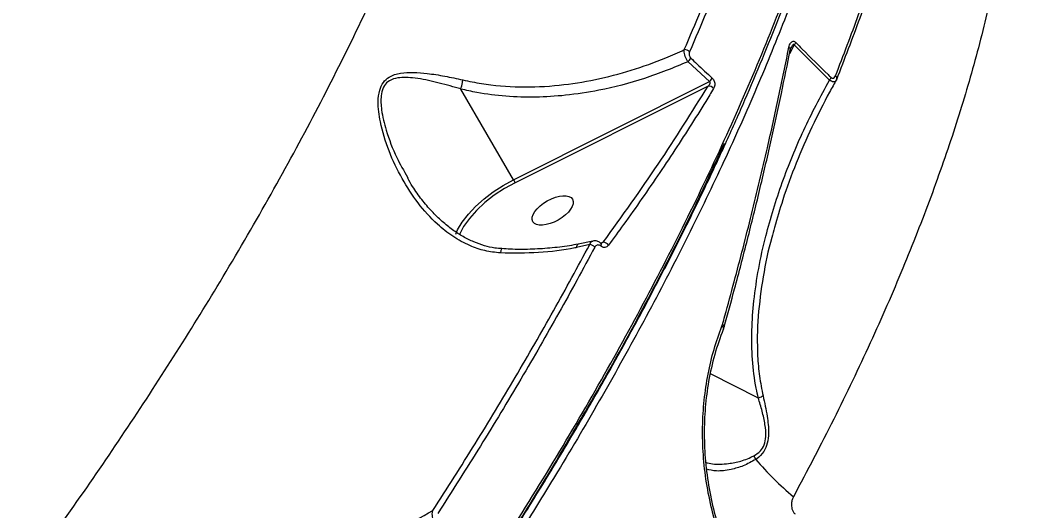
# Model space of a CAD drawing. Header units: millimetres. Extents: x -7151 to 6134, y -5040 to 5562.
# Drawn here: x -2462.3 to -2254, y -891.5 to -791.5 of the extents above; entities that cross this region are included whole.
import ezdxf

# ---------------------------------------------------------------- set-up
doc = ezdxf.new("R2010")
doc.units = ezdxf.units.MM
for name, color, linetype in [('DIKOM_ОБЪЕКТ', 7, 'Continuous'), ('DIKOM_РАЗМЕР_ЗОНА', 7, 'Continuous'), ('DIKOM_РАЗМЕР_ОБЪЕКТА', 7, 'Continuous')]:
    doc.layers.add(name, color=color, linetype=linetype)
doc.styles.add('style1', font='arial.ttf', dxfattribs={"width": 0.8})
doc.dimstyles.new('1-50', dxfattribs={"dimtxt": 300, "dimasz": 200, "dimexe": 100, "dimexo": 0, "dimgap": 100, "dimtad": 1, "dimtxsty": 'style1', "dimcen": 200, "dimclrd": 7, "dimclre": 7, "dimclrt": 7, "dimadec": 1, "dimazin": 2, "dimtfac": 1, "dimtmove": 0, "dimatfit": 2, "dimfxl": 0, "dimlwd": 25, "dimlwe": 18, "dimarcsym": 0})

# ---------------------------------------------------------------- blocks, each defined once
blk = doc.blocks.new('*D0')
at = {"layer": 'Defpoints', "color": 0, "transparency": 16777216}
for p in [(4133.55, 168.74), (-4567.47, -1241.13), (4133.55, -4153.12)]:
    blk.add_point(p, dxfattribs=at)
at = {"layer": 'DIKOM_РАЗМЕР_ОБЪЕКТА', "color": 7, "lineweight": 18, "transparency": 16777216}
for p, q in [((4133.55, 168.74), (4133.55, -4253.12)), ((-4567.47, -1241.13), (-4567.47, -4253.12))]:
    blk.add_line(p, q, dxfattribs=at)
at = {"layer": 'DIKOM_РАЗМЕР_ОБЪЕКТА', "color": 7, "lineweight": 25, "transparency": 16777216}
blk.add_line((-4367.47, -4153.12), (3933.55, -4153.12), dxfattribs=at)
at = {"layer": 'DIKOM_РАЗМЕР_ОБЪЕКТА', "color": 7, "transparency": 16777216}
for points in [[(-4367.47, -4119.79), (-4367.47, -4186.45), (-4567.47, -4153.12)], [(3933.55, -4119.79), (3933.55, -4186.45), (4133.55, -4153.12)]]:
    blk.add_solid(points, dxfattribs=at)
at = {"layer": 'DIKOM_РАЗМЕР_ОБЪЕКТА', "color": 7, "transparency": 16777216, "insert": (150.61, -3899.95), "char_height": 300, "attachment_point": 5, "style": 'style1'}
blk.add_mtext('8700', dxfattribs=at)
blk = doc.blocks.new('*D1')
at = {"layer": 'Defpoints', "color": 0, "transparency": 16777216}
for p in [(-2392.45, 3674.75), (-6010.84, -1738.88), (-3202.89, -1738.88)]:
    blk.add_point(p, dxfattribs=at)
at = {"layer": 'DIKOM_РАЗМЕР_ОБЪЕКТА', "color": 7, "lineweight": 18, "transparency": 16777216}
for p, q in [((-2392.45, 3674.75), (-6110.84, 3674.75)), ((-3202.89, -1738.88), (-6110.84, -1738.88))]:
    blk.add_line(p, q, dxfattribs=at)
at = {"layer": 'DIKOM_РАЗМЕР_ОБЪЕКТА', "color": 7, "lineweight": 25, "transparency": 16777216}
blk.add_line((-6010.84, 3474.75), (-6010.84, -1538.88), dxfattribs=at)
at = {"layer": 'DIKOM_РАЗМЕР_ОБЪЕКТА', "color": 7, "transparency": 16777216}
for points in [[(-6044.18, 3474.75), (-5977.51, 3474.75), (-6010.84, 3674.75)], [(-6044.18, -1538.88), (-5977.51, -1538.88), (-6010.84, -1738.88)]]:
    blk.add_solid(points, dxfattribs=at)
at = {"layer": 'DIKOM_РАЗМЕР_ОБЪЕКТА', "color": 7, "transparency": 16777216, "insert": (-6264.01, 967.94), "char_height": 300, "attachment_point": 5, "rotation": 90, "style": 'style1'}
blk.add_mtext('5400', dxfattribs=at)
blk = doc.blocks.new('*D3')
at = {"layer": 'Defpoints', "color": 0, "transparency": 16777216}
for p in [(6133.55, 253.24), (-5802.46, -2467.19), (6133.55, -4939.78)]:
    blk.add_point(p, dxfattribs=at)
at = {"layer": 'DIKOM_РАЗМЕР_ЗОНА', "color": 7, "lineweight": 18, "transparency": 16777216}
for p, q in [((6133.55, 253.24), (6133.55, -5039.78)), ((-5802.46, -2467.19), (-5802.46, -5039.78))]:
    blk.add_line(p, q, dxfattribs=at)
at = {"layer": 'DIKOM_РАЗМЕР_ЗОНА', "color": 7, "lineweight": 25, "transparency": 16777216}
blk.add_line((-5602.46, -4939.78), (5933.55, -4939.78), dxfattribs=at)
at = {"layer": 'DIKOM_РАЗМЕР_ЗОНА', "color": 7, "transparency": 16777216}
for points in [[(-5602.46, -4906.44), (-5602.46, -4973.11), (-5802.46, -4939.78)], [(5933.55, -4906.44), (5933.55, -4973.11), (6133.55, -4939.78)]]:
    blk.add_solid(points, dxfattribs=at)
at = {"layer": 'DIKOM_РАЗМЕР_ЗОНА', "color": 7, "transparency": 16777216, "insert": (186.61, -4686.61), "char_height": 300, "attachment_point": 5, "style": 'style1'}
blk.add_mtext('11950', dxfattribs=at)

msp = doc.modelspace()

# ---------------------------------------------------------------- linework, layer by layer
at = {"layer": 'DIKOM_ОБЪЕКТ', "color": 7, "linetype": 'Continuous', "lineweight": 15}
for p, q in [((-2304.506, -796.503), (-2305.449, -798.335)), ((-2297.298, -803.661), (-2304.506, -796.503)), ((-2321.776, -803.986), (-2326.139, -799.914)), ((-2361.717, -823.985), (-2321.776, -803.986)), ((-2295.869, -803.595), (-2295.958, -803.746)), ((-2361.717, -823.985), (-2372.512, -805.491)), ((-2322.049, -804.886), (-2361.426, -824.603)), ((-2383.362, -823.492), (-2383.274, -823.655)), ((-2346.202, -837.246), (-2348.886, -837.842)), ((-2345.549, -836.5), (-2348.549, -837.168)), ((-2343.984, -836.911), (-2343.436, -836.749)), ((-2319.215, -853.876), (-2319.116, -853.571)), ((-2319.116, -853.571), (-2319.104, -853.528)), ((-2318.772, -854.019), (-2318.763, -853.981)), ((-2311.794, -868.541), (-2321.585, -863.622))]:
    msp.add_line(p, q, dxfattribs=at)
at = {"layer": 'DIKOM_ОБЪЕКТ', "color": 7, "linetype": 'Continuous', "lineweight": 15, "flags": 128}
for points in [[(-2373.528, -835.089), (-2373.137, -834.248), (-2372.181, -832.651), (-2370.947, -831.042), (-2369.462, -829.454), (-2367.758, -827.922), (-2365.871, -826.479), (-2363.842, -825.157), (-2361.717, -823.985)], [(-2361.426, -824.603), (-2363.6, -825.808), (-2365.665, -827.172), (-2367.573, -828.663), (-2369.277, -830.245), (-2370.735, -831.879), (-2371.913, -833.526), (-2372.783, -835.146), (-2372.802, -835.189)], [(-2348.886, -837.842), (-2348.829, -837.544), (-2348.742, -837.323), (-2348.627, -837.19), (-2348.546, -837.155)], [(-2343.962, -836.907), (-2343.951, -836.917), (-2343.89, -837.018), (-2343.87, -837.158), (-2343.894, -837.327), (-2343.959, -837.515)], [(-2319.215, -853.876), (-2319.111, -853.964), (-2319.025, -854.054), (-2318.959, -854.145), (-2318.915, -854.234), (-2318.895, -854.319), (-2318.897, -854.398), (-2318.909, -854.439)], [(-2319.116, -853.571), (-2318.993, -853.652), (-2318.893, -853.736), (-2318.821, -853.821), (-2318.779, -853.905), (-2318.768, -853.984), (-2318.773, -854.018)], [(-2319.104, -853.528), (-2318.983, -853.611), (-2318.885, -853.697), (-2318.814, -853.784), (-2318.771, -853.869), (-2318.759, -853.949), (-2318.764, -853.985)], [(-2318.909, -854.439), (-2318.923, -854.468), (-2318.973, -854.529)]]:
    msp.add_lwpolyline(points, dxfattribs=at)
at = {"layer": 'DIKOM_ОБЪЕКТ', "color": 7, "linetype": 'Continuous', "lineweight": 15}
for centre, radius, start, end in [((-2326.904, -799.01), 1.554, 45.80571, 89.64125), ((-2305.783, -797.431), 0.517, 355.98927, 64.33483), ((-2305.947, -795.086), 2.021, 315.47547, 333.07413), ((-2327.37, -798.384), 1.964, 308.82083, 335.93979), ((-2323.047, -802.46), 1.986, 309.7909, 336.67053), ((-2298.794, -802.266), 2.046, 317.00932, 334.40407), ((-2296.4, -803.308), 0.628, 344.56652, 56.01761), ((-2321.999, -806.288), 1.402, 39.93071, 92.03848), ((-2364.685, -825.755), 3.456, 19.47171, 30.81989), ((-2346.406, -839.033), 1.799, 45.79222, 83.49), ((-2343.553, -838.261), 1.516, 37.27021, 85.58748), ((-2314.957, -881.982), 2.796, 19.09158, 35.92656), ((-2260.157, -836.064), 68.889, 220.78895, 229.7963)]:
    msp.add_arc(centre, radius, start, end, dxfattribs=at)
msp.add_ellipse((-2353.738, -830.263), major_axis=(-4.051, -2.295), ratio=0.4823205, dxfattribs=at)
for points, knots in [([(-2462.327, -905.746), (-2458.672, -900.71), (-2451.361, -890.639), (-2440.952, -875.409), (-2430.98, -860.122), (-2421.182, -844.273), (-2411.674, -827.956), (-2402.564, -811.237), (-2394.105, -794.545), (-2386.36, -777.943), (-2379.373, -761.497), (-2373.364, -745.742), (-2368.303, -730.712), (-2364.14, -716.421), (-2360.75, -702.475), (-2358.183, -688.941), (-2356.466, -675.881), (-2355.62, -663.315), (-2355.693, -651.325), (-2356.718, -639.916), (-2358.72, -629.294), (-2361.616, -619.675), (-2365.41, -611.169), (-2368.665, -605.31), (-2370.939, -602.505), (-2371.418, -601.913)], [0, 0, 0, 0, 0.040753, 0.0815062, 0.1226648, 0.1638235, 0.2093239, 0.2548586, 0.3003585, 0.3471994, 0.3940788, 0.4409189, 0.4849875, 0.5290893, 0.5731576, 0.6184971, 0.663874, 0.7092134, 0.7561933, 0.803173, 0.8508277, 0.8984822, 0.9432402, 0.9880336, 1, 1, 1, 1]), ([(-2445.115, -1006.249), (-2442.142, -1002.798), (-2434.132, -993.502), (-2421.493, -978.153), (-2407.376, -960.212), (-2393.725, -941.965), (-2380.598, -923.471), (-2368.059, -904.786), (-2356.382, -886.322), (-2345.587, -868.139), (-2335.675, -850.285), (-2326.483, -832.472), (-2318.076, -814.762), (-2310.503, -797.223), (-2303.93, -780.24), (-2298.357, -763.858), (-2293.76, -748.109), (-2290.066, -732.736), (-2287.325, -717.809), (-2285.573, -703.393), (-2284.845, -689.804), (-2285.125, -677.073), (-2286.354, -665.196), (-2288.604, -654.024), (-2291.343, -644.732), (-2293.766, -639.531), (-2294.712, -637.499)], [0, 0, 0, 0, 0.025071, 0.0675409, 0.1100434, 0.1525137, 0.1962174, 0.2399568, 0.2836603, 0.3261305, 0.3686331, 0.4111034, 0.454807, 0.4985464, 0.5422502, 0.5847195, 0.6272219, 0.6696916, 0.7133947, 0.7571335, 0.8008365, 0.8433062, 0.8858089, 0.9282788, 0.9719823, 1, 1, 1, 1]), ([(-2444.742, -1006.69), (-2443.693, -1005.487), (-2440.106, -1001.377), (-2434.106, -994.29), (-2426.755, -985.453), (-2419.564, -976.589), (-2412.537, -967.722), (-2405.676, -958.847), (-2398.976, -949.964), (-2392.435, -941.069), (-2386.052, -932.159), (-2379.823, -923.232), (-2373.749, -914.285), (-2367.826, -905.316), (-2362.055, -896.32), (-2356.438, -887.308), (-2350.996, -878.308), (-2345.751, -869.356), (-2340.718, -860.479), (-2335.899, -851.679), (-2331.292, -842.953), (-2326.894, -834.298), (-2322.703, -825.71), (-2318.718, -817.189), (-2314.939, -808.73), (-2311.364, -800.332), (-2307.993, -791.992), (-2304.826, -783.713), (-2301.872, -775.513), (-2299.144, -767.429), (-2296.652, -759.488), (-2294.399, -751.7), (-2292.383, -744.061), (-2290.603, -736.567), (-2289.057, -729.215), (-2287.745, -722.005), (-2286.668, -714.932), (-2285.824, -707.997), (-2285.214, -701.196), (-2284.84, -694.529), (-2284.7, -688.01), (-2284.796, -681.66), (-2285.131, -675.509), (-2285.703, -669.566), (-2286.511, -663.83), (-2287.554, -658.299), (-2288.835, -652.972), (-2290.345, -647.842), (-2292.115, -642.931), (-2293.477, -639.533), (-2294.318, -637.835), (-2294.415, -637.638)], [0, 0, 0, 0, 0.0087803, 0.0300116, 0.0512501, 0.0723875, 0.0934279, 0.1143943, 0.1353115, 0.1562031, 0.1770926, 0.1980001, 0.2189454, 0.2399532, 0.2610459, 0.2822488, 0.3034989, 0.3246765, 0.3457497, 0.3667424, 0.3876788, 0.4085828, 0.4294783, 0.4503869, 0.4713266, 0.4923217, 0.5133956, 0.5345724, 0.5558348, 0.5770682, 0.5981839, 0.6192122, 0.6401777, 0.6611037, 0.6820138, 0.7029324, 0.7238746, 0.7448641, 0.7659243, 0.7870782, 0.808337, 0.8295916, 0.8507433, 0.8717952, 0.8927702, 0.9136906, 0.9345781, 0.9554554, 0.976343, 0.9972577, 1, 1, 1, 1]), ([(-2293.861, -637.814), (-2293.083, -639.387), (-2290.784, -644.036), (-2288.012, -652.716), (-2285.489, -663.742), (-2284.001, -675.601), (-2283.497, -688.203), (-2284.015, -701.56), (-2285.531, -715.629), (-2288.031, -730.362), (-2291.502, -745.689), (-2295.928, -761.539), (-2301.058, -777.107), (-2306.741, -792.304), (-2312.825, -807.051), (-2319.595, -822.095), (-2327.018, -837.37), (-2335.024, -852.736), (-2343.593, -868.155), (-2351.708, -881.983), (-2357.125, -890.712), (-2359.332, -894.268)], [0, 0, 0, 0, 0.0300012, 0.0886137, 0.1472264, 0.2057447, 0.2640797, 0.3224146, 0.3809335, 0.4395457, 0.4981583, 0.5566767, 0.6150114, 0.6651762, 0.7156066, 0.7660973, 0.8165871, 0.8670177, 0.9164959, 0.9659743, 1, 1, 1, 1]), ([(-2272.381, -695.401), (-2271.846, -696.169), (-2269.54, -699.48), (-2266.427, -706.262), (-2263.094, -715.742), (-2260.887, -725.95), (-2259.667, -736.671), (-2259.382, -747.835), (-2259.999, -759.74), (-2261.551, -772.379), (-2264.05, -785.724), (-2267.414, -799.4), (-2271.585, -813.341), (-2276.498, -827.478), (-2282.245, -842.121), (-2288.856, -857.249), (-2296.259, -872.802), (-2301.837, -883.388), (-2304.626, -888.678)], [0, 0, 0, 0, 0.0203762, 0.0878436, 0.156281, 0.2247179, 0.2889949, 0.3533231, 0.4176008, 0.4837515, 0.5499562, 0.6161082, 0.6792231, 0.7423838, 0.8054989, 0.8703166, 0.9351826, 1, 1, 1, 1]), ([(-2326.894, -797.456), (-2324.622, -792.126), (-2320.078, -781.465), (-2314.256, -765.85), (-2309.116, -750.514), (-2306.4, -740.634), (-2305.042, -735.694)], [0, 0, 0, 0, 0.2486175, 0.497231, 0.7486176, 1, 1, 1, 1]), ([(-2303.945, -736.046), (-2305.289, -740.938), (-2307.976, -750.722), (-2313.088, -766.016), (-2318.924, -781.705), (-2323.522, -792.499), (-2325.821, -797.896)], [0, 0, 0, 0, 0.2486175, 0.4972326, 0.7486163, 1, 1, 1, 1]), ([(-2296.05, -802.788), (-2294.439, -798.609), (-2291.219, -790.253), (-2287.04, -777.997), (-2283.303, -765.942), (-2281.268, -758.139), (-2280.251, -754.237)], [0, 0, 0, 0, 0.2491215, 0.4982418, 0.7491208, 1, 1, 1, 1]), ([(-2280.082, -755.115), (-2281.092, -758.984), (-2283.111, -766.721), (-2286.829, -778.727), (-2291.009, -790.991), (-2294.249, -799.394), (-2295.869, -803.595)], [0, 0, 0, 0, 0.2491219, 0.4982422, 0.7491221, 1, 1, 1, 1]), ([(-2305.559, -796.965), (-2305.472, -796.651), (-2305.349, -796.205), (-2305.002, -795.832), (-2304.725, -795.721), (-2304.448, -795.771), (-2304.265, -795.885), (-2304.17, -795.977), (-2304.145, -796.001)], [0, 0, 0, 0, 0.4030341, 0.5733338, 0.745128, 0.8533346, 0.9617757, 1, 1, 1, 1]), ([(-2372.078, -803.639), (-2370.824, -803.905), (-2367.028, -804.709), (-2360.427, -805.212), (-2352.599, -804.862), (-2344.988, -803.656), (-2337.709, -801.761), (-2331.675, -799.615), (-2328.146, -798.022), (-2326.894, -797.456)], [0, 0, 0, 0, 0.0853578, 0.2582687, 0.4312999, 0.5912914, 0.7518449, 0.9119621, 1, 1, 1, 1]), ([(-2326.139, -799.914), (-2326.248, -799.754), (-2326.466, -799.432), (-2326.716, -798.832), (-2326.875, -798.228), (-2326.919, -797.764), (-2326.9, -797.531), (-2326.894, -797.456)], [0, 0, 0, 0, 0.2221775, 0.4444123, 0.6651175, 0.8922485, 1, 1, 1, 1]), ([(-2319.104, -853.528), (-2318.943, -852.948), (-2318.136, -850.044), (-2316.094, -842.521), (-2313.135, -831.044), (-2310.143, -818.499), (-2307.619, -807.135), (-2306.246, -800.355), (-2305.559, -796.965)], [0, 0, 0, 0, 0.0299879, 0.1499472, 0.390056, 0.6301649, 0.8150832, 1, 1, 1, 1]), ([(-2318.757, -853.987), (-2318.043, -851.41), (-2316.391, -845.441), (-2313.99, -836.175), (-2311.518, -826.173), (-2309.216, -816.25), (-2307.116, -806.664), (-2305.87, -800.447), (-2305.273, -797.466)], [0, 0, 0, 0, 0.1332145, 0.3085667, 0.4842135, 0.660345, 0.8371517, 1, 1, 1, 1]), ([(-2305.261, -797.467), (-2305.253, -797.417), (-2305.225, -797.25), (-2305.165, -797.097), (-2305.136, -797.049), (-2305.133, -797.045)], [0, 0, 0, 0, 0.2854632, 0.946928, 1, 1, 1, 1]), ([(-2304.506, -796.503), (-2304.511, -796.489), (-2304.521, -796.461), (-2304.544, -796.424), (-2304.57, -796.405), (-2304.599, -796.395), (-2304.636, -796.396), (-2304.737, -796.442), (-2304.878, -796.606), (-2305.021, -796.826), (-2305.101, -796.989), (-2305.132, -797.053)], [0, 0, 0, 0, 0.0415809, 0.084595, 0.1282592, 0.1415465, 0.188448, 0.250497, 0.4964608, 0.8039575, 1, 1, 1, 1]), ([(-2304.145, -796.001), (-2303.711, -796.444), (-2301.541, -798.655), (-2299.138, -801.033), (-2297.154, -802.952), (-2296.949, -803.15)], [0, 0, 0, 0, 0.1831759, 0.9158914, 1, 1, 1, 1]), ([(-2326.139, -799.914), (-2329.083, -801.128), (-2334.97, -803.556), (-2343.428, -805.701), (-2350.874, -806.84), (-2357.233, -807.231), (-2363.285, -807.056), (-2368.397, -806.434), (-2371.413, -805.742), (-2372.512, -805.491)], [0, 0, 0, 0, 0.1992573, 0.3984613, 0.5429352, 0.6708142, 0.7989912, 0.9267473, 1, 1, 1, 1]), ([(-2325.821, -797.896), (-2325.826, -797.909), (-2325.866, -798.004), (-2325.914, -798.19), (-2325.919, -798.469), (-2325.863, -798.741), (-2325.748, -798.996), (-2325.633, -799.122), (-2325.576, -799.185)], [0, 0, 0, 0, 0.035406, 0.2574039, 0.4482133, 0.6281211, 0.814426, 1, 1, 1, 1]), ([(-2325.576, -799.185), (-2325.145, -799.594), (-2323.707, -800.958), (-2322.246, -802.304), (-2321.223, -803.246)], [0, 0, 0, 0, 0.2996406, 1, 1, 1, 1]), ([(-2364.401, -838.941), (-2365.473, -838.822), (-2367.618, -838.585), (-2370.909, -837.436), (-2374.176, -835.631), (-2377.793, -832.753), (-2381.329, -828.819), (-2384.608, -823.747), (-2387.268, -818.184), (-2388.699, -813.513), (-2389.27, -810.111), (-2389.403, -807.934), (-2389.18, -805.833), (-2388.376, -804.07), (-2386.926, -802.785), (-2384.787, -802.161), (-2382.15, -802.042), (-2379.133, -802.307), (-2375.783, -802.818), (-2373.313, -803.365), (-2372.078, -803.639)], [0, 0, 0, 0, 0.0482024, 0.0964658, 0.1564825, 0.2165928, 0.3050915, 0.3937429, 0.4869528, 0.5799864, 0.6113356, 0.6426242, 0.6797831, 0.7100219, 0.7402832, 0.7862501, 0.8340984, 0.8820738, 0.941034, 1, 1, 1, 1]), ([(-2372.514, -805.483), (-2372.515, -805.482), (-2372.86, -805.382), (-2374.706, -804.818), (-2378.038, -803.936), (-2381.527, -803.248), (-2384.101, -803.089), (-2385.831, -803.237), (-2387.312, -803.828), (-2388.044, -804.708), (-2388.516, -805.675), (-2388.874, -807.192), (-2388.694, -810.185), (-2387.638, -814.449), (-2385.871, -819.104), (-2384.121, -822.164), (-2383.362, -823.492)], [0, 0, 0, 0, 0.0001191, 0.0287161, 0.1553281, 0.2843478, 0.3386387, 0.3938512, 0.4512128, 0.4939581, 0.498949, 0.5468653, 0.6213816, 0.7305894, 0.8830174, 1, 1, 1, 1]), ([(-2372.514, -805.483), (-2372.441, -805.282), (-2372.295, -804.882), (-2372.157, -804.269), (-2372.097, -803.86), (-2372.081, -803.677), (-2372.078, -803.639)], [0, 0, 0, 0, 0.3413899, 0.6827595, 0.9340801, 1, 1, 1, 1]), ([(-2322.049, -804.886), (-2321.996, -804.841), (-2321.873, -804.734), (-2321.721, -804.557), (-2321.624, -804.385), (-2321.594, -804.265), (-2321.592, -804.187), (-2321.608, -804.12), (-2321.648, -804.06), (-2321.705, -804.013), (-2321.751, -803.995), (-2321.776, -803.986)], [0, 0, 0, 0, 0.18511, 0.4304964, 0.6102612, 0.6935506, 0.7465215, 0.8084324, 0.8669133, 0.9299633, 1, 1, 1, 1]), ([(-2321.223, -803.246), (-2321.135, -803.34), (-2320.959, -803.527), (-2320.78, -803.909), (-2320.687, -804.319), (-2320.689, -804.744), (-2320.775, -805.11), (-2320.88, -805.307), (-2320.923, -805.388)], [0, 0, 0, 0, 0.1643631, 0.3291679, 0.4897433, 0.6616187, 0.8614023, 1, 1, 1, 1]), ([(-2311.794, -868.541), (-2311.946, -867.875), (-2312.535, -865.305), (-2313.095, -860.691), (-2313.2, -854.722), (-2312.752, -848.504), (-2311.795, -842.091), (-2309.999, -833.99), (-2307.064, -824.518), (-2302.729, -813.836), (-2299.107, -807.051), (-2297.298, -803.661)], [0, 0, 0, 0, 0.03107108, 0.1198392, 0.20895424, 0.29792894, 0.3968243, 0.49574352, 0.66363115, 0.83197134, 1, 1, 1, 1]), ([(-2295.869, -803.595), (-2296.333, -804.428), (-2298.096, -807.59), (-2300.93, -813.222), (-2304.122, -820.578), (-2306.687, -827.424), (-2307.938, -831.868), (-2308.467, -833.746)], [0, 0, 0, 0, 0.0872026, 0.331263, 0.5762422, 0.8209142, 1, 1, 1, 1]), ([(-2295.958, -803.746), (-2295.987, -803.81), (-2296.073, -803.995), (-2296.403, -804.067), (-2296.857, -803.955), (-2297.164, -803.75), (-2297.298, -803.661)], [0, 0, 0, 0, 0.1756514, 0.5028116, 0.7830193, 1, 1, 1, 1]), ([(-2296.949, -803.15), (-2296.904, -803.188), (-2296.808, -803.268), (-2296.64, -803.32), (-2296.462, -803.297), (-2296.231, -803.151), (-2296.123, -802.935), (-2296.05, -802.788)], [0, 0, 0, 0, 0.1212276, 0.2523272, 0.4116518, 0.5993044, 1, 1, 1, 1]), ([(-2295.945, -803.753), (-2295.905, -803.696), (-2295.844, -803.608), (-2295.811, -803.508), (-2295.8, -803.473)], [0, 0, 0, 0, 0.6544343, 1, 1, 1, 1]), ([(-2372.512, -805.491), (-2372.513, -805.49), (-2372.514, -805.488), (-2372.515, -805.485), (-2372.514, -805.483), (-2372.514, -805.483)], [0, 0, 0, 0, 0.4299257, 0.7854106, 1, 1, 1, 1]), ([(-2343.436, -836.749), (-2339.607, -831.432), (-2331.937, -820.781), (-2325.348, -810.19), (-2322.049, -804.886)], [0, 0, 0, 0, 0.4991735, 1, 1, 1, 1]), ([(-2320.923, -805.388), (-2321.189, -805.826), (-2322.52, -808.019), (-2326.07, -813.733), (-2331.837, -822.55), (-2337.726, -831.016), (-2341.328, -835.948), (-2342.346, -837.343)], [0, 0, 0, 0, 0.04137516, 0.20687347, 0.53815434, 0.86943778, 1, 1, 1, 1]), ([(-2350.005, -876.223), (-2347.774, -872.453), (-2341.949, -862.607), (-2333.461, -846.871), (-2325.2, -830.715), (-2320.633, -820.725), (-2318.73, -816.564)], [0, 0, 0, 0, 0.1859732, 0.4855995, 0.7857029, 1, 1, 1, 1]), ([(-2364.089, -838.058), (-2364.577, -838.026), (-2365.794, -837.946), (-2367.725, -837.483), (-2369.89, -836.715), (-2372.063, -835.624), (-2374.215, -834.218), (-2376.366, -832.49), (-2378.473, -830.435), (-2380.491, -828.044), (-2382.131, -825.778), (-2383.002, -824.254), (-2383.33, -823.682)], [0, 0, 0, 0, 0.0582912, 0.1452809, 0.2375415, 0.3351517, 0.4384904, 0.5476526, 0.6667808, 0.7910909, 0.9215411, 1, 1, 1, 1]), ([(-2308.467, -833.746), (-2308.674, -834.43), (-2309.668, -837.731), (-2310.893, -843.779), (-2311.973, -851.867), (-2312.09, -858.672), (-2311.637, -864.1), (-2311.097, -866.773), (-2310.827, -868.11)], [0, 0, 0, 0, 0.0608866, 0.2938059, 0.5265936, 0.7605695, 0.8803105, 1, 1, 1, 1]), ([(-2378.2, -891.507), (-2375.297, -886.964), (-2369.491, -877.877), (-2361.3, -864.276), (-2353.466, -850.709), (-2348.623, -841.733), (-2346.202, -837.246)], [0, 0, 0, 0, 0.2491208, 0.4982429, 0.7491223, 1, 1, 1, 1]), ([(-2348.552, -837.13), (-2349.142, -837.246), (-2351.028, -837.617), (-2354.31, -837.986), (-2358.356, -838.221), (-2361.627, -838.242), (-2363.545, -838.101), (-2364.096, -838.06)], [0, 0, 0, 0, 0.1187227, 0.3797431, 0.6388186, 0.8961812, 1, 1, 1, 1]), ([(-2346.202, -837.246), (-2346.13, -837.085), (-2345.986, -836.765), (-2345.73, -836.537), (-2345.563, -836.532), (-2345.53, -836.531)], [0, 0, 0, 0, 0.4460955, 0.8917999, 1, 1, 1, 1]), ([(-2343.973, -836.918), (-2344.143, -836.793), (-2344.512, -836.523), (-2345.092, -836.408), (-2345.423, -836.512), (-2345.526, -836.544)], [0, 0, 0, 0, 0.37284309, 0.80630816, 1, 1, 1, 1]), ([(-2343.959, -837.515), (-2343.992, -837.49), (-2344.121, -837.388), (-2344.376, -837.297), (-2344.687, -837.323), (-2344.964, -837.467), (-2345.089, -837.651), (-2345.151, -837.743)], [0, 0, 0, 0, 0.0797438, 0.3181404, 0.5555485, 0.7773718, 1, 1, 1, 1]), ([(-2343.861, -836.955), (-2343.862, -836.955), (-2343.864, -836.954), (-2343.904, -836.96), (-2343.957, -836.908), (-2343.965, -836.901)], [0, 0, 0, 0, 0.517379, 0.9295947, 1, 1, 1, 1]), ([(-2342.346, -837.343), (-2342.457, -837.462), (-2342.679, -837.701), (-2343.122, -837.831), (-2343.572, -837.784), (-2343.838, -837.599), (-2343.959, -837.515)], [0, 0, 0, 0, 0.25917456, 0.51765405, 0.78118361, 1, 1, 1, 1]), ([(-2343.863, -836.949), (-2343.808, -836.935), (-2343.655, -836.894), (-2343.522, -836.806), (-2343.436, -836.749)], [0, 0, 0, 0, 0.3580013, 1, 1, 1, 1]), ([(-2345.151, -837.743), (-2347.559, -842.207), (-2352.373, -851.133), (-2360.194, -864.687), (-2368.41, -878.34), (-2374.264, -887.505), (-2377.191, -892.088)], [0, 0, 0, 0, 0.249121, 0.4982428, 0.749121, 1, 1, 1, 1]), ([(-2348.886, -837.842), (-2348.99, -837.862), (-2351.512, -838.349), (-2356.63, -839.054), (-2361.793, -838.979), (-2364.401, -838.941)], [0, 0, 0, 0, 0.0209604, 0.5055594, 1, 1, 1, 1]), ([(-2364.095, -838.114), (-2364.106, -838.106), (-2364.15, -838.075), (-2364.239, -838.251), (-2364.327, -838.549), (-2364.377, -838.808), (-2364.395, -838.909), (-2364.401, -838.941)], [0, 0, 0, 0, 0.1147953, 0.4609796, 0.8072919, 0.9379457, 1, 1, 1, 1]), ([(-2300.067, -923.841), (-2301.549, -922.714), (-2304.513, -920.459), (-2308.453, -916.433), (-2311.95, -912.039), (-2314.971, -907.328), (-2317.561, -902.289), (-2319.672, -896.974), (-2321.307, -891.465), (-2322.453, -885.832), (-2323.09, -880.147), (-2323.239, -874.49), (-2322.913, -868.962), (-2322.113, -863.65), (-2320.92, -858.573), (-2319.783, -855.44), (-2319.215, -853.876)], [0, 0, 0, 0, 0.0751069, 0.15021485, 0.22128045, 0.29257479, 0.36364438, 0.43476848, 0.50612223, 0.57724779, 0.64833874, 0.71965763, 0.79074978, 0.86042701, 0.93031741, 1, 1, 1, 1]), ([(-2318.91, -854.438), (-2318.901, -854.415), (-2318.846, -854.28), (-2318.808, -854.137), (-2318.776, -854.018)], [0, 0, 0, 0, 0.1692689, 1, 1, 1, 1]), ([(-2318.973, -854.529), (-2319.581, -856.219), (-2320.796, -859.599), (-2321.982, -864.978), (-2322.687, -870.438), (-2322.907, -875.913), (-2322.657, -881.467), (-2321.911, -887.027), (-2320.685, -892.521), (-2318.983, -897.88), (-2316.802, -903.024), (-2314.178, -907.9), (-2310.664, -913.121), (-2306.078, -918.46), (-2302.1, -921.571), (-2300.11, -923.126)], [0, 0, 0, 0, 0.076609, 0.1532163, 0.2242326, 0.2954745, 0.36649, 0.437488, 0.5087124, 0.5797109, 0.6506981, 0.7219124, 0.7929021, 0.8964514, 1, 1, 1, 1]), ([(-2312.693, -880.341), (-2312.234, -880.051), (-2311.407, -879.528), (-2310.538, -878.131), (-2310.175, -876.216), (-2310.405, -873.82), (-2310.986, -871.167), (-2311.545, -869.428), (-2311.785, -868.543), (-2311.786, -868.542)], [0, 0, 0, 0, 0.15956353, 0.28754058, 0.41504955, 0.59346684, 0.79620914, 0.99973021, 1, 1, 1, 1]), ([(-2310.827, -868.11), (-2310.521, -869.484), (-2310.095, -871.405), (-2309.757, -873.982), (-2309.667, -875.842), (-2309.881, -877.802), (-2310.703, -879.682), (-2311.652, -880.606), (-2312.245, -881.019), (-2312.315, -881.067)], [0, 0, 0, 0, 0.2865146, 0.4002767, 0.5163045, 0.6574689, 0.7994061, 0.9763676, 1, 1, 1, 1]), ([(-2311.786, -868.542), (-2311.787, -868.542), (-2311.789, -868.542), (-2311.792, -868.542), (-2311.793, -868.541), (-2311.794, -868.541)], [0, 0, 0, 0, 0.3401646, 0.8158257, 1, 1, 1, 1]), ([(-2310.827, -868.11), (-2310.847, -868.122), (-2310.963, -868.197), (-2311.253, -868.35), (-2311.597, -868.474), (-2311.786, -868.542)], [0, 0, 0, 0, 0.0843922, 0.4973583, 1, 1, 1, 1]), ([(-2360.562, -893.705), (-2358.342, -890.153), (-2354.684, -884.305), (-2351.325, -878.502), (-2350.005, -876.223)], [0, 0, 0, 0, 0.607183, 1, 1, 1, 1]), ([(-2322.551, -881.642), (-2322.087, -881.78), (-2320.756, -882.173), (-2318.269, -881.991), (-2315.362, -881.53), (-2313.582, -880.737), (-2312.693, -880.341)], [0, 0, 0, 0, 0.1828092, 0.5246438, 0.762667, 1, 1, 1, 1]), ([(-2312.315, -881.067), (-2313.175, -881.538), (-2314.919, -882.493), (-2317.7, -883.234), (-2320.326, -883.591), (-2321.727, -883.217), (-2322.363, -883.047)], [0, 0, 0, 0, 0.2174491, 0.440537, 0.7458877, 1, 1, 1, 1]), ([(-2096.79, -889.227), (-2096.723, -893.158), (-2096.542, -903.75), (-2096.636, -921.509), (-2097.187, -942.573), (-2098.221, -964.321), (-2099.744, -986.695), (-2101.767, -1009.634), (-2104.245, -1032.632), (-2107.158, -1055.608), (-2110.478, -1078.484), (-2114.258, -1101.634), (-2118.507, -1124.986), (-2123.22, -1148.464), (-2128.292, -1171.549), (-2133.7, -1194.173), (-2139.409, -1216.276), (-2145.512, -1238.219), (-2152.007, -1259.916), (-2158.877, -1281.286), (-2165.974, -1301.856), (-2173.265, -1321.577), (-2180.72, -1340.414), (-2188.458, -1358.676), (-2196.466, -1376.273), (-2204.72, -1393.125), (-2213.039, -1408.861), (-2221.394, -1423.455), (-2229.754, -1436.904), (-2238.255, -1449.426), (-2246.872, -1460.937), (-2255.58, -1471.372), (-2263.82, -1480.113), (-2271.572, -1487.34), (-2278.833, -1493.242), (-2286.05, -1498.236), (-2293.202, -1502.294), (-2300.213, -1505.377), (-2307.05, -1507.473), (-2313.016, -1508.551), (-2316.679, -1508.685), (-2318.17, -1508.74)], [0, 0, 0, 0, 0.01565217, 0.04216806, 0.06870435, 0.09522024, 0.12250627, 0.14981457, 0.17710062, 0.20361654, 0.23015279, 0.25666864, 0.28395479, 0.31126307, 0.33854909, 0.36506487, 0.39160131, 0.41811719, 0.44540319, 0.47271148, 0.49999753, 0.52651345, 0.55304979, 0.57956557, 0.60685168, 0.6341599, 0.66144592, 0.68796165, 0.71449805, 0.74101389, 0.76829977, 0.7956082, 0.82289433, 0.84597227, 0.86907741, 0.89218251, 0.91550656, 0.93883046, 0.96156383, 0.98434875, 1, 1, 1, 1]), ([(-2304.626, -888.678), (-2304.72, -888.88), (-2304.916, -889.298), (-2305.042, -889.97), (-2305.042, -890.605), (-2304.946, -891.165), (-2304.77, -891.626), (-2304.548, -891.973), (-2304.391, -892.105), (-2304.316, -892.168)], [0, 0, 0, 0, 0.1943906, 0.4037111, 0.553919, 0.6910161, 0.8350301, 0.9218848, 1, 1, 1, 1]), ([(-2442.693, -907.927), (-2441.413, -908.116), (-2437.545, -908.686), (-2430.876, -908.719), (-2422.074, -907.808), (-2412.556, -905.837), (-2402.485, -902.762), (-2393.424, -899.181), (-2385.317, -895.422), (-2380.572, -892.812), (-2378.2, -891.507)], [0, 0, 0, 0, 0.0588142, 0.1777195, 0.2968191, 0.4509468, 0.6056253, 0.7600435, 0.8800216, 1, 1, 1, 1]), ([(-2377.704, -894.052), (-2377.808, -893.91), (-2378.018, -893.625), (-2378.22, -893.068), (-2378.317, -892.471), (-2378.303, -891.934), (-2378.23, -891.631), (-2378.2, -891.507)], [0, 0, 0, 0, 0.2021992, 0.4043238, 0.6105874, 0.8410501, 1, 1, 1, 1])]:
    msp.add_open_spline(points, degree=3, knots=knots, dxfattribs=at)

# ---------------------------------------------------------------- dimensions: what is measured, and where the dimension line sits
at = {"layer": 'DIKOM_РАЗМЕР_ЗОНА'}
dim = msp.add_linear_dim(base=(6133.546, -4939.778), p1=(-5802.455, -2467.185), p2=(6133.546, 253.243), text='11950', dimstyle='1-50', dxfattribs=at)
dim.commit()
dim.dimension.update_dxf_attribs({"geometry": '*D3', "text_midpoint": (186.606, -4939.778), "dimtype": 160})
at = {"layer": 'DIKOM_РАЗМЕР_ОБЪЕКТА'}
dim = msp.add_linear_dim(base=(-6010.843, -1738.877), p1=(-2392.449, 3674.75), p2=(-3202.885, -1738.877), angle=90, text='5400', dimstyle='1-50', dxfattribs=at)
dim.commit()
dim.dimension.update_dxf_attribs({"geometry": '*D1', "text_midpoint": (-6010.843, 967.936), "dimtype": 160})
dim = msp.add_linear_dim(base=(4133.546, -4153.121), p1=(-4567.472, -1241.128), p2=(4133.546, 168.743), text='8700', dimstyle='1-50', dxfattribs=at)
dim.commit()
dim.dimension.update_dxf_attribs({"geometry": '*D0', "text_midpoint": (150.606, -4153.121), "dimtype": 160})

doc.saveas('drawing.dxf')
